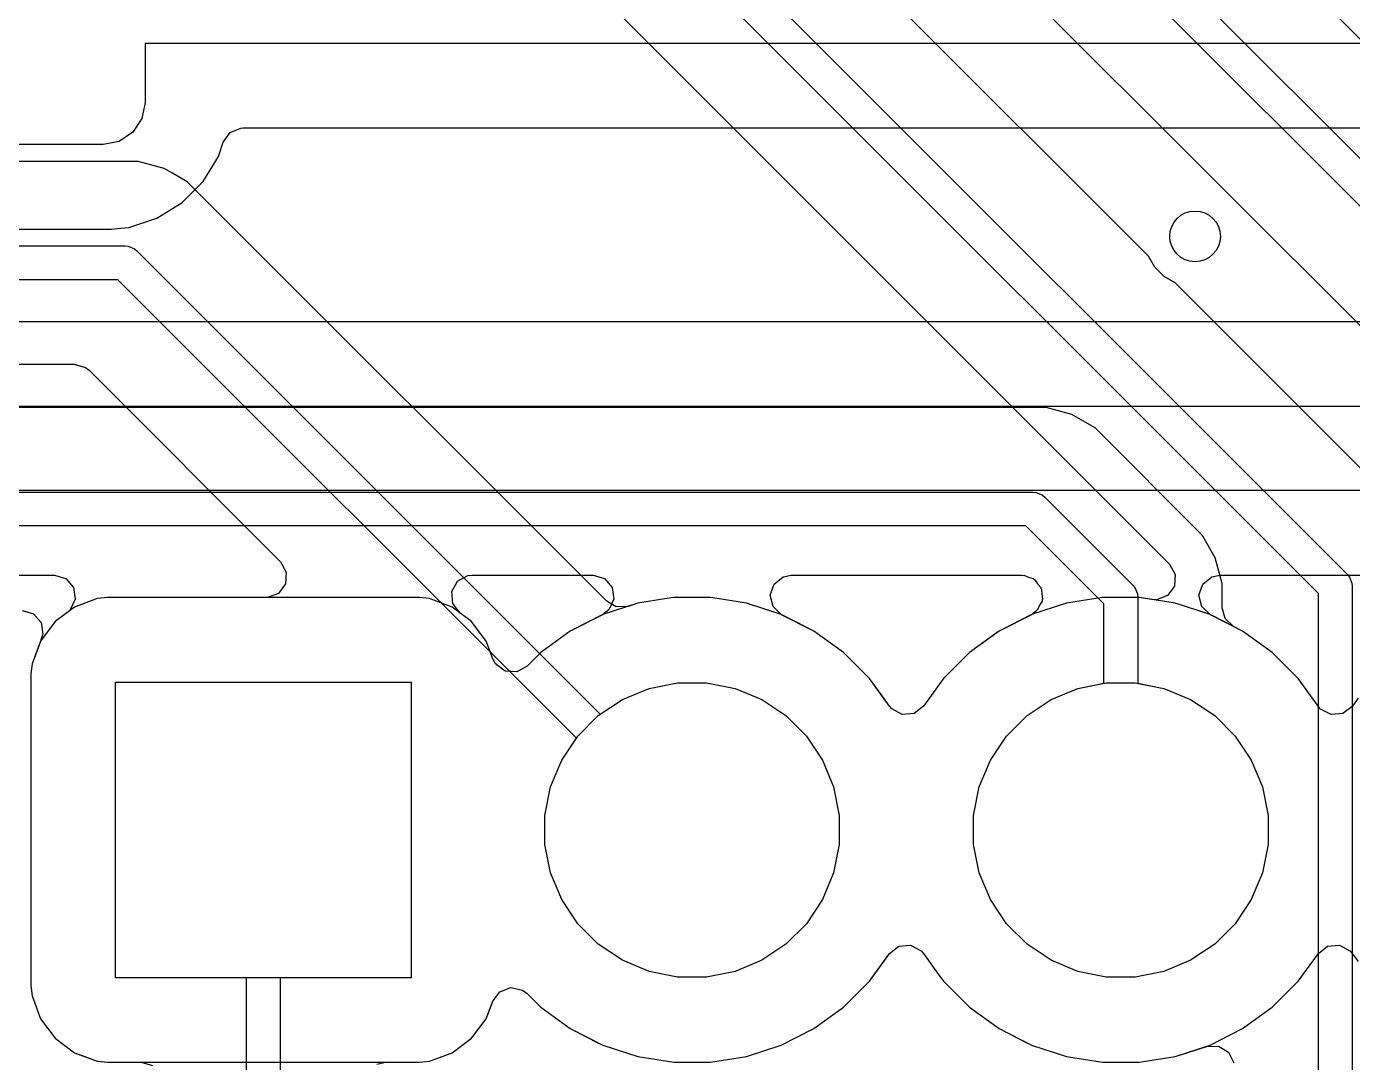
# Model space of a CAD drawing. Header units: inches. Extents: x 6.55 to 9.8, y -8.74 to -3.15.
# Drawn here: x 8.2833 to 8.5926, y -7.9582 to -7.7165 of the extents above; entities that cross this region are included whole.
import ezdxf

# ---------------------------------------------------------------- set-up
doc = ezdxf.new("R2010")
doc.units = ezdxf.units.IN
doc.header["$MEASUREMENT"] = 0
doc.layers.add('Edge.Cuts', color=254, linetype='CONTINUOUS', true_color=0xd0d2cd)

msp = doc.modelspace()

# ---------------------------------------------------------------- linework, layer by layer
at = {"layer": 'Edge.Cuts', "linetype": 'CONTINUOUS'}
for p, q in [((8.36761, -7.52056), (8.69166, -7.8446)), ((8.70779, -7.83287), (8.39388, -7.51896)), ((8.68494, -7.84902), (8.36204, -7.52612)), ((8.40287, -7.59482), (8.65, -7.84194)), ((8.36761, -7.62056), (8.59142, -7.84437)), ((8.54505, -7.77012), (8.39388, -7.61896)), ((8.5847, -7.84878), (8.36204, -7.62612)), ((8.36045, -7.65239), (8.54997, -7.84192)), ((8.69916, -7.72047), (8.31102, -7.72047)), ((8.31102, -7.72047), (8.31102, -7.73425)), ((8.31102, -7.73425), (8.31027, -7.73802)), ((8.31027, -7.73802), (8.30814, -7.74121)), ((8.3308, -7.74126), (8.33334, -7.74021)), ((8.33334, -7.74021), (8.33387, -7.74018)), ((8.33387, -7.74018), (8.68897, -7.74018)), ((8.30118, -7.74409), (8.27362, -7.74409)), ((8.30495, -7.74335), (8.30118, -7.74409)), ((8.30814, -7.74121), (8.30495, -7.74335)), ((8.32814, -7.74682), (8.32924, -7.74352)), ((8.32924, -7.74352), (8.3308, -7.74126)), ((8.32452, -7.7527), (8.32814, -7.74682)), ((8.30289, -7.74801), (8.18371, -7.74801)), ((8.30319, -7.74801), (8.30289, -7.74801)), ((8.30289, -7.74801), (8.30289, -7.74801)), ((8.30941, -7.74801), (8.30319, -7.74801)), ((8.31542, -7.74962), (8.30941, -7.74801)), ((8.3174, -7.75076), (8.31542, -7.74962)), ((8.32082, -7.75274), (8.3174, -7.75076)), ((8.3174, -7.75076), (8.3174, -7.75076)), ((8.3174, -7.75076), (8.3174, -7.75076)), ((8.31963, -7.75759), (8.32452, -7.7527)), ((8.3255, -7.75742), (8.32082, -7.75274)), ((8.32082, -7.75274), (8.32082, -7.75274)), ((8.31375, -7.76121), (8.31963, -7.75759)), ((8.41869, -7.85061), (8.3255, -7.75742)), ((8.3255, -7.75742), (8.3255, -7.75742)), ((8.3072, -7.76339), (8.31375, -7.76121)), ((8.27165, -7.7638), (8.30315, -7.7638)), ((8.30315, -7.7638), (8.30537, -7.76357)), ((8.30315, -7.7638), (8.30315, -7.7638)), ((8.30315, -7.7638), (8.30315, -7.7638)), ((8.30537, -7.76357), (8.3072, -7.76339)), ((8.16699, -7.76772), (8.3063, -7.76772)), ((8.3063, -7.76772), (8.30707, -7.76779)), ((8.30707, -7.76779), (8.30849, -7.76838)), ((8.30849, -7.76838), (8.30908, -7.76887)), ((8.30908, -7.76887), (8.41717, -7.87695)), ((8.54652, -7.77267), (8.54505, -7.77012)), ((8.5487, -7.77485), (8.54652, -7.77267)), ((8.55124, -7.77632), (8.5487, -7.77485)), ((8.30467, -7.77559), (8.16535, -7.77559)), ((8.4116, -7.88252), (8.30467, -7.77559)), ((8.60298, -7.82806), (8.55124, -7.77632)), ((9.1101, -7.78541), (8.17645, -7.78541)), ((8.16224, -7.7953), (8.29448, -7.7953)), ((8.29448, -7.7953), (8.29712, -7.79607)), ((8.29712, -7.79607), (8.29794, -7.79673)), ((8.29794, -7.79673), (8.34261, -7.8414)), ((8.15945, -7.80512), (9.12028, -7.80512)), ((8.51465, -7.80544), (8.16104, -7.80544)), ((8.51495, -7.80544), (8.51465, -7.80544)), ((8.51465, -7.80544), (8.51465, -7.80544)), ((8.52117, -7.80544), (8.51495, -7.80544)), ((8.52719, -7.80705), (8.52117, -7.80544)), ((8.52916, -7.80819), (8.52719, -7.80705)), ((8.53258, -7.81017), (8.52916, -7.80819)), ((8.52916, -7.80819), (8.52916, -7.80819)), ((8.52916, -7.80819), (8.52916, -7.80819)), ((8.5575, -7.83509), (8.53258, -7.81017)), ((8.53258, -7.81017), (8.53258, -7.81017)), ((8.15085, -7.82515), (8.51806, -7.82515)), ((9.12436, -7.8248), (8.16353, -7.8248)), ((8.51806, -7.82515), (8.51883, -7.82522)), ((8.51883, -7.82522), (8.52025, -7.82581)), ((8.52025, -7.82581), (8.52085, -7.8263)), ((8.52085, -7.8263), (8.54137, -7.84682)), ((8.51643, -7.83302), (8.14922, -7.83302)), ((8.53465, -7.85124), (8.51643, -7.83302)), ((8.55769, -7.83541), (8.5575, -7.83509)), ((8.5575, -7.83509), (8.5575, -7.83509)), ((8.56061, -7.84048), (8.55769, -7.83541)), ((8.34261, -7.8414), (8.34393, -7.84381)), ((8.54997, -7.84192), (8.55129, -7.84433)), ((8.56222, -7.84649), (8.56061, -7.84048)), ((8.17371, -7.84451), (8.28984, -7.84451)), ((8.28984, -7.84451), (8.29247, -7.84528)), ((8.29247, -7.84528), (8.29428, -7.84736)), ((8.34393, -7.84381), (8.34373, -7.84656)), ((8.38256, -7.84835), (8.38388, -7.84594)), ((8.38388, -7.84594), (8.38629, -7.84462)), ((8.38629, -7.84462), (8.38733, -7.84451)), ((8.38733, -7.84451), (8.41549, -7.84451)), ((8.41549, -7.84451), (8.41813, -7.84528)), ((8.41813, -7.84528), (8.41993, -7.84736)), ((8.45769, -7.84658), (8.45984, -7.84487)), ((8.45984, -7.84487), (8.46168, -7.84451)), ((8.46168, -7.84451), (8.51549, -7.84451)), ((8.51549, -7.84451), (8.51573, -7.84458)), ((8.51573, -7.84458), (8.51598, -7.84453)), ((8.51598, -7.84453), (8.51703, -7.84496)), ((8.51703, -7.84496), (8.51813, -7.84528)), ((8.51813, -7.84528), (8.51829, -7.84547)), ((8.51829, -7.84547), (8.51852, -7.84557)), ((8.51852, -7.84557), (8.51918, -7.8465)), ((8.55129, -7.84433), (8.55109, -7.84708)), ((8.55769, -7.84658), (8.55984, -7.84487)), ((8.55984, -7.84487), (8.56168, -7.84451)), ((8.56168, -7.84451), (8.61553, -7.84451)), ((8.59142, -7.84437), (8.59191, -7.84496)), ((8.59191, -7.84496), (8.59191, -7.84496)), ((8.59191, -7.84496), (8.5925, -7.84638)), ((8.29428, -7.84736), (8.29467, -7.85008)), ((8.34208, -7.84876), (8.33951, -7.84972)), ((8.34373, -7.84656), (8.34208, -7.84876)), ((8.38276, -7.8511), (8.38256, -7.84835)), ((8.41993, -7.84736), (8.42032, -7.85008)), ((8.4568, -7.84918), (8.45769, -7.84658)), ((8.45746, -7.85185), (8.4568, -7.84918)), ((8.51918, -7.8465), (8.51993, -7.84736)), ((8.51993, -7.84736), (8.51996, -7.84761)), ((8.51996, -7.84761), (8.52011, -7.84782)), ((8.52011, -7.84782), (8.52016, -7.84896)), ((8.52016, -7.84896), (8.52032, -7.85008)), ((8.54137, -7.84682), (8.54186, -7.84742)), ((8.54186, -7.84742), (8.54244, -7.84884)), ((8.54244, -7.84884), (8.54252, -7.84961)), ((8.54945, -7.84928), (8.54687, -7.85024)), ((8.55109, -7.84708), (8.54945, -7.84928)), ((8.5568, -7.84918), (8.55769, -7.84658)), ((8.55746, -7.85185), (8.5568, -7.84918)), ((8.56222, -7.85216), (8.56222, -7.84649)), ((8.56222, -7.84649), (8.56222, -7.84649)), ((8.5847, -8.05399), (8.5847, -7.84878)), ((8.5925, -7.84638), (8.59257, -7.84715)), ((8.59257, -7.84715), (8.59257, -8.05236)), ((8.29454, -7.85196), (8.29001, -7.85536)), ((8.29454, -7.85196), (8.29001, -7.85536)), ((8.29467, -7.85008), (8.29353, -7.85259)), ((8.29985, -7.84998), (8.29454, -7.85196)), ((8.29985, -7.84998), (8.29454, -7.85196)), ((8.29454, -7.85196), (8.29454, -7.85196)), ((8.29454, -7.85196), (8.29454, -7.85196)), ((8.3022, -7.84973), (8.29985, -7.84998)), ((8.3022, -7.84973), (8.29985, -7.84998)), ((8.37497, -7.84973), (8.3022, -7.84973)), ((8.3022, -7.84973), (8.3022, -7.84973)), ((8.33916, -7.84973), (8.3022, -7.84973)), ((8.3022, -7.84973), (8.3022, -7.84973)), ((8.33951, -7.84972), (8.33916, -7.84973)), ((8.37731, -7.84998), (8.37497, -7.84973)), ((8.37497, -7.84973), (8.37497, -7.84973)), ((8.37497, -7.84973), (8.37497, -7.84973)), ((8.37497, -7.84973), (8.37497, -7.84973)), ((8.38262, -7.85196), (8.37731, -7.84998)), ((8.37731, -7.84998), (8.37731, -7.84998)), ((8.38716, -7.85536), (8.38262, -7.85196)), ((8.38262, -7.85196), (8.38262, -7.85196)), ((8.3844, -7.8533), (8.38276, -7.8511)), ((8.42589, -7.85107), (8.41778, -7.8537)), ((8.4209, -7.85187), (8.41869, -7.85061)), ((8.42032, -7.85008), (8.41918, -7.85259)), ((8.42365, -7.8518), (8.4209, -7.85187)), ((8.42589, -7.85107), (8.42365, -7.8518)), ((8.43272, -7.84998), (8.42589, -7.85107)), ((8.43272, -7.84998), (8.42589, -7.85107)), ((8.42589, -7.85107), (8.42589, -7.85107)), ((8.43432, -7.84973), (8.43272, -7.84998)), ((8.43432, -7.84973), (8.43272, -7.84998)), ((8.44285, -7.84973), (8.43432, -7.84973)), ((8.44285, -7.84973), (8.43432, -7.84973)), ((8.44444, -7.84998), (8.44285, -7.84973)), ((8.44444, -7.84998), (8.44285, -7.84973)), ((8.45128, -7.85107), (8.44444, -7.84998)), ((8.45128, -7.85107), (8.44444, -7.84998)), ((8.45939, -7.8537), (8.45128, -7.85107)), ((8.45939, -7.8537), (8.45128, -7.85107)), ((8.45946, -7.85374), (8.45746, -7.85185)), ((8.52589, -7.85107), (8.51778, -7.8537)), ((8.52589, -7.85107), (8.51778, -7.8537)), ((8.51965, -7.85155), (8.51918, -7.85259)), ((8.52023, -7.85056), (8.51965, -7.85155)), ((8.52032, -7.85008), (8.52022, -7.85031)), ((8.52022, -7.85031), (8.52023, -7.85056)), ((8.53272, -7.84998), (8.52589, -7.85107)), ((8.53272, -7.84998), (8.52589, -7.85107)), ((8.52589, -7.85107), (8.52589, -7.85107)), ((8.52589, -7.85107), (8.52589, -7.85107)), ((8.53432, -7.84973), (8.53272, -7.84998)), ((8.53432, -7.84973), (8.53272, -7.84998)), ((8.54285, -7.84973), (8.53432, -7.84973)), ((8.54285, -7.84973), (8.53432, -7.84973)), ((8.53465, -7.86971), (8.53465, -7.85124)), ((8.54252, -7.84961), (8.54252, -7.86971)), ((8.54444, -7.84998), (8.54285, -7.84973)), ((8.54576, -7.85019), (8.54285, -7.84973)), ((8.55128, -7.85107), (8.54444, -7.84998)), ((8.54687, -7.85024), (8.54576, -7.85019)), ((8.55939, -7.8537), (8.55128, -7.85107)), ((8.55946, -7.85374), (8.55746, -7.85185)), ((8.56289, -7.85462), (8.56222, -7.85216)), ((8.2823, -7.85273), (8.28494, -7.8535)), ((8.28494, -7.8535), (8.28674, -7.85558)), ((8.29001, -7.85536), (8.28661, -7.8599)), ((8.29001, -7.85536), (8.28661, -7.8599)), ((8.29001, -7.85536), (8.28661, -7.8599)), ((8.28674, -7.85558), (8.28713, -7.8583)), ((8.29276, -7.8533), (8.29001, -7.85536)), ((8.29001, -7.85536), (8.29001, -7.85536)), ((8.29001, -7.85536), (8.29001, -7.85536)), ((8.29353, -7.85259), (8.29276, -7.8533)), ((8.38716, -7.85536), (8.3844, -7.8533)), ((8.39055, -7.8599), (8.38716, -7.85536)), ((8.38716, -7.85536), (8.38716, -7.85536)), ((8.39055, -7.8599), (8.38716, -7.85536)), ((8.41778, -7.8537), (8.41017, -7.85758)), ((8.4177, -7.85374), (8.41017, -7.85758)), ((8.41918, -7.85259), (8.4177, -7.85374)), ((8.46264, -7.85536), (8.45939, -7.8537)), ((8.46489, -7.85651), (8.45939, -7.8537)), ((8.46699, -7.85758), (8.45946, -7.85374)), ((8.46699, -7.85758), (8.46264, -7.85536)), ((8.51778, -7.8537), (8.51017, -7.85758)), ((8.51778, -7.8537), (8.51017, -7.85758)), ((8.51771, -7.85374), (8.51017, -7.85758)), ((8.51772, -7.85373), (8.51771, -7.85374)), ((8.51884, -7.85294), (8.51772, -7.85373)), ((8.51893, -7.85278), (8.51884, -7.85294)), ((8.51918, -7.85259), (8.51893, -7.85278)), ((8.56264, -7.85536), (8.55939, -7.8537)), ((8.56699, -7.85758), (8.55946, -7.85374)), ((8.56699, -7.85758), (8.56264, -7.85536)), ((8.56489, -7.85651), (8.56289, -7.85462)), ((8.28713, -7.8583), (8.28671, -7.85956)), ((8.41017, -7.85758), (8.40327, -7.86259)), ((8.41017, -7.85758), (8.40327, -7.86259)), ((8.46699, -7.85758), (8.46489, -7.85651)), ((8.47389, -7.86259), (8.46699, -7.85758)), ((8.47389, -7.86259), (8.46699, -7.85758)), ((8.47389, -7.86259), (8.46699, -7.85758)), ((8.51017, -7.85758), (8.50327, -7.86259)), ((8.51017, -7.85758), (8.50327, -7.86259)), ((8.51002, -7.85769), (8.50327, -7.86259)), ((8.51017, -7.85758), (8.51002, -7.85769)), ((8.51002, -7.85769), (8.51002, -7.85769)), ((8.56699, -7.85758), (8.56489, -7.85651)), ((8.57002, -7.85978), (8.56699, -7.85758)), ((8.57389, -7.86259), (8.56699, -7.85758)), ((8.57389, -7.86259), (8.56699, -7.85758)), ((8.28673, -7.85957), (8.28463, -7.86521)), ((8.28661, -7.8599), (8.28463, -7.86521)), ((8.28661, -7.8599), (8.28463, -7.86521)), ((8.28661, -7.8599), (8.28463, -7.86521)), ((8.28661, -7.8599), (8.28661, -7.8599)), ((8.28661, -7.8599), (8.28661, -7.8599)), ((8.28661, -7.8599), (8.28661, -7.8599)), ((8.28671, -7.85956), (8.28673, -7.85957)), ((8.39055, -7.8599), (8.39055, -7.8599)), ((8.39055, -7.8599), (8.39055, -7.8599)), ((8.39209, -7.864), (8.39055, -7.8599)), ((8.39209, -7.864), (8.39055, -7.8599)), ((8.57389, -7.86259), (8.57002, -7.85978)), ((8.39275, -7.86522), (8.39209, -7.864)), ((8.39275, -7.86522), (8.39209, -7.864)), ((8.40327, -7.86259), (8.40011, -7.86575)), ((8.40327, -7.86259), (8.40011, -7.86575)), ((8.47993, -7.86862), (8.47389, -7.86259)), ((8.47993, -7.86862), (8.47389, -7.86259)), ((8.47993, -7.86862), (8.47389, -7.86259)), ((8.50327, -7.86259), (8.49724, -7.86862)), ((8.50327, -7.86259), (8.49724, -7.86862)), ((8.50327, -7.86259), (8.49724, -7.86862)), ((8.57993, -7.86862), (8.57389, -7.86259)), ((8.57389, -7.86259), (8.57389, -7.86259)), ((8.57389, -7.86259), (8.57389, -7.86259)), ((8.57993, -7.86862), (8.57389, -7.86259)), ((8.57389, -7.86259), (8.57389, -7.86259)), ((8.57993, -7.86862), (8.57389, -7.86259)), ((8.57389, -7.86259), (8.57389, -7.86259)), ((8.28463, -7.86521), (8.28438, -7.86755)), ((8.28463, -7.86521), (8.28438, -7.86755)), ((8.28463, -7.86521), (8.28438, -7.86755)), ((8.28463, -7.86521), (8.28438, -7.86755)), ((8.28438, -7.86755), (8.28438, -7.86755)), ((8.28438, -7.86755), (8.28438, -7.94032)), ((8.28438, -7.86755), (8.28438, -7.86755)), ((8.28438, -7.86755), (8.28438, -7.94032)), ((8.28438, -7.86755), (8.28438, -7.86755)), ((8.28438, -7.86755), (8.28438, -7.94032)), ((8.28438, -7.86755), (8.28438, -7.86755)), ((8.28438, -7.86755), (8.28438, -7.94032)), ((8.39495, -7.86687), (8.39275, -7.86522)), ((8.39495, -7.86687), (8.39275, -7.86522)), ((8.3977, -7.86707), (8.39495, -7.86687)), ((8.3977, -7.86707), (8.39495, -7.86687)), ((8.40011, -7.86575), (8.3977, -7.86707)), ((8.40011, -7.86575), (8.3977, -7.86707)), ((8.30408, -7.93844), (8.30408, -7.86944)), ((8.30408, -7.86944), (8.37308, -7.86944)), ((8.30408, -7.93844), (8.30408, -7.86944)), ((8.30408, -7.86944), (8.37308, -7.86944)), ((8.30408, -7.93844), (8.30408, -7.86944)), ((8.30408, -7.86944), (8.37308, -7.86944)), ((8.30408, -7.93844), (8.30408, -7.86944)), ((8.30408, -7.86944), (8.37308, -7.86944)), ((8.37308, -7.86944), (8.37308, -7.93844)), ((8.37308, -7.86944), (8.37308, -7.93844)), ((8.37308, -7.86944), (8.37308, -7.93844)), ((8.37308, -7.86944), (8.37308, -7.93844)), ((8.42232, -7.87351), (8.42857, -7.87092)), ((8.42232, -7.87351), (8.42857, -7.87092)), ((8.42232, -7.87351), (8.42857, -7.87092)), ((8.42232, -7.87351), (8.42857, -7.87092)), ((8.42857, -7.87092), (8.4352, -7.8696)), ((8.42857, -7.87092), (8.4352, -7.8696)), ((8.42857, -7.87092), (8.4352, -7.8696)), ((8.42857, -7.87092), (8.4352, -7.8696)), ((8.4352, -7.8696), (8.44196, -7.8696)), ((8.4352, -7.8696), (8.44196, -7.8696)), ((8.4352, -7.8696), (8.44196, -7.8696)), ((8.4352, -7.8696), (8.44196, -7.8696)), ((8.44196, -7.8696), (8.4486, -7.87092)), ((8.44196, -7.8696), (8.4486, -7.87092)), ((8.44196, -7.8696), (8.4486, -7.87092)), ((8.44196, -7.8696), (8.4486, -7.87092)), ((8.4486, -7.87092), (8.45485, -7.87351)), ((8.4486, -7.87092), (8.45485, -7.87351)), ((8.4486, -7.87092), (8.45485, -7.87351)), ((8.4486, -7.87092), (8.45485, -7.87351)), ((8.48373, -7.87386), (8.47993, -7.86862)), ((8.48351, -7.87355), (8.47993, -7.86862)), ((8.48373, -7.87386), (8.47993, -7.86862)), ((8.49724, -7.86862), (8.49442, -7.87251)), ((8.49724, -7.86862), (8.49442, -7.87251)), ((8.49724, -7.86862), (8.49442, -7.87251)), ((8.49724, -7.86862), (8.49724, -7.86862)), ((8.49724, -7.86862), (8.49724, -7.86862)), ((8.49724, -7.86862), (8.49724, -7.86862)), ((8.49724, -7.86862), (8.49724, -7.86862)), ((8.49724, -7.86862), (8.49724, -7.86862)), ((8.49724, -7.86862), (8.49724, -7.86862)), ((8.52232, -7.87351), (8.52857, -7.87092)), ((8.52232, -7.87351), (8.52857, -7.87092)), ((8.52232, -7.87351), (8.52857, -7.87092)), ((8.52232, -7.87351), (8.52857, -7.87092)), ((8.52857, -7.87092), (8.5352, -7.8696)), ((8.52857, -7.87092), (8.5352, -7.8696)), ((8.52857, -7.87092), (8.5352, -7.8696)), ((8.52857, -7.87092), (8.53465, -7.86971)), ((8.5352, -7.8696), (8.54196, -7.8696)), ((8.5352, -7.8696), (8.54196, -7.8696)), ((8.5352, -7.8696), (8.54196, -7.8696)), ((8.54196, -7.8696), (8.5486, -7.87092)), ((8.54196, -7.8696), (8.5486, -7.87092)), ((8.54196, -7.8696), (8.5486, -7.87092)), ((8.54252, -7.86971), (8.5486, -7.87092)), ((8.5486, -7.87092), (8.55485, -7.87351)), ((8.5486, -7.87092), (8.55485, -7.87351)), ((8.5486, -7.87092), (8.55485, -7.87351)), ((8.5486, -7.87092), (8.55485, -7.87351)), ((8.57993, -7.86863), (8.57993, -7.86862)), ((8.57993, -7.86863), (8.57993, -7.86862)), ((8.57993, -7.86863), (8.57993, -7.86862)), ((8.58465, -7.87512), (8.57993, -7.86863)), ((8.58465, -7.87512), (8.57993, -7.86863)), ((8.58465, -7.87512), (8.57993, -7.86863)), ((8.4167, -7.87727), (8.42232, -7.87351)), ((8.4167, -7.87727), (8.42232, -7.87351)), ((8.4167, -7.87727), (8.42232, -7.87351)), ((8.41717, -7.87695), (8.42232, -7.87351)), ((8.45485, -7.87351), (8.46047, -7.87727)), ((8.45485, -7.87351), (8.46047, -7.87727)), ((8.45485, -7.87351), (8.46047, -7.87727)), ((8.45485, -7.87351), (8.46047, -7.87727)), ((8.48463, -7.8751), (8.48351, -7.87355)), ((8.48463, -7.8751), (8.48373, -7.87386)), ((8.48463, -7.8751), (8.48373, -7.87386)), ((8.49442, -7.87251), (8.49253, -7.8751)), ((8.49442, -7.87251), (8.49253, -7.8751)), ((8.49442, -7.87251), (8.49253, -7.8751)), ((8.5167, -7.87727), (8.52232, -7.87351)), ((8.5167, -7.87727), (8.52232, -7.87351)), ((8.5167, -7.87727), (8.52232, -7.87351)), ((8.5167, -7.87727), (8.52232, -7.87351)), ((8.55485, -7.87351), (8.56047, -7.87727)), ((8.55485, -7.87351), (8.56047, -7.87727)), ((8.55485, -7.87351), (8.56047, -7.87727)), ((8.55485, -7.87351), (8.56047, -7.87727)), ((8.59393, -7.87321), (8.59254, -7.87512)), ((8.59393, -7.87321), (8.59254, -7.87512)), ((8.59393, -7.87321), (8.59254, -7.87512)), ((8.48518, -7.87573), (8.48463, -7.8751)), ((8.48518, -7.87573), (8.48463, -7.8751)), ((8.48518, -7.87573), (8.48463, -7.8751)), ((8.48761, -7.87702), (8.48518, -7.87573)), ((8.48761, -7.87702), (8.48518, -7.87573)), ((8.48761, -7.87702), (8.48518, -7.87573)), ((8.49035, -7.87678), (8.48761, -7.87702)), ((8.49035, -7.87678), (8.48761, -7.87702)), ((8.49035, -7.87678), (8.48761, -7.87702)), ((8.49253, -7.8751), (8.49035, -7.87678)), ((8.49253, -7.8751), (8.49035, -7.87678)), ((8.49253, -7.8751), (8.49035, -7.87678)), ((8.58519, -7.87575), (8.58465, -7.87512)), ((8.58519, -7.87575), (8.58465, -7.87512)), ((8.58519, -7.87575), (8.58465, -7.87512)), ((8.58763, -7.87703), (8.58519, -7.87575)), ((8.58763, -7.87703), (8.58519, -7.87575)), ((8.58763, -7.87703), (8.58519, -7.87575)), ((8.59037, -7.8768), (8.58763, -7.87703)), ((8.59037, -7.8768), (8.58763, -7.87703)), ((8.59037, -7.8768), (8.58763, -7.87703)), ((8.59254, -7.87512), (8.59037, -7.8768)), ((8.59254, -7.87512), (8.59037, -7.8768)), ((8.59254, -7.87512), (8.59037, -7.8768)), ((8.41191, -7.88205), (8.4167, -7.87727)), ((8.41191, -7.88205), (8.4167, -7.87727)), ((8.41191, -7.88205), (8.4167, -7.87727)), ((8.46047, -7.87727), (8.46525, -7.88205)), ((8.46047, -7.87727), (8.46525, -7.88205)), ((8.46047, -7.87727), (8.46525, -7.88205)), ((8.46047, -7.87727), (8.46525, -7.88205)), ((8.51191, -7.88205), (8.5167, -7.87727)), ((8.51191, -7.88205), (8.5167, -7.87727)), ((8.51191, -7.88205), (8.5167, -7.87727)), ((8.51191, -7.88205), (8.5167, -7.87727)), ((8.56047, -7.87727), (8.56525, -7.88205)), ((8.56047, -7.87727), (8.56525, -7.88205)), ((8.56047, -7.87727), (8.56525, -7.88205)), ((8.56047, -7.87727), (8.56525, -7.88205)), ((8.40816, -7.88767), (8.41191, -7.88205)), ((8.40816, -7.88767), (8.41191, -7.88205)), ((8.40816, -7.88767), (8.41191, -7.88205)), ((8.40816, -7.88767), (8.4116, -7.88252)), ((8.46525, -7.88205), (8.46901, -7.88767)), ((8.46525, -7.88205), (8.46901, -7.88767)), ((8.46525, -7.88205), (8.46901, -7.88767)), ((8.46525, -7.88205), (8.46901, -7.88767)), ((8.50816, -7.88767), (8.51191, -7.88205)), ((8.50816, -7.88767), (8.51191, -7.88205)), ((8.50816, -7.88767), (8.51191, -7.88205)), ((8.50816, -7.88767), (8.51191, -7.88205)), ((8.56525, -7.88205), (8.56901, -7.88767)), ((8.56525, -7.88205), (8.56901, -7.88767)), ((8.56525, -7.88205), (8.56901, -7.88767)), ((8.56525, -7.88205), (8.56901, -7.88767)), ((8.40557, -7.89392), (8.40816, -7.88767)), ((8.40557, -7.89392), (8.40816, -7.88767)), ((8.40557, -7.89392), (8.40816, -7.88767)), ((8.40557, -7.89392), (8.40816, -7.88767)), ((8.46901, -7.88767), (8.4716, -7.89392)), ((8.46901, -7.88767), (8.4716, -7.89392)), ((8.46901, -7.88767), (8.4716, -7.89392)), ((8.46901, -7.88767), (8.4716, -7.89392)), ((8.50557, -7.89392), (8.50816, -7.88767)), ((8.50557, -7.89392), (8.50816, -7.88767)), ((8.50557, -7.89392), (8.50816, -7.88767)), ((8.50557, -7.89392), (8.50816, -7.88767)), ((8.56901, -7.88767), (8.5716, -7.89392)), ((8.56901, -7.88767), (8.5716, -7.89392)), ((8.56901, -7.88767), (8.5716, -7.89392)), ((8.56901, -7.88767), (8.5716, -7.89392)), ((8.40425, -7.90056), (8.40557, -7.89392)), ((8.40425, -7.90056), (8.40557, -7.89392)), ((8.40425, -7.90056), (8.40557, -7.89392)), ((8.40425, -7.90056), (8.40557, -7.89392)), ((8.4716, -7.89392), (8.47292, -7.90056)), ((8.4716, -7.89392), (8.47292, -7.90056)), ((8.4716, -7.89392), (8.47292, -7.90056)), ((8.4716, -7.89392), (8.47292, -7.90056)), ((8.50425, -7.90056), (8.50557, -7.89392)), ((8.50425, -7.90056), (8.50557, -7.89392)), ((8.50425, -7.90056), (8.50557, -7.89392)), ((8.50425, -7.90056), (8.50557, -7.89392)), ((8.5716, -7.89392), (8.57292, -7.90056)), ((8.5716, -7.89392), (8.57292, -7.90056)), ((8.5716, -7.89392), (8.57292, -7.90056)), ((8.5716, -7.89392), (8.57292, -7.90056)), ((8.40425, -7.90732), (8.40425, -7.90056)), ((8.40425, -7.90732), (8.40425, -7.90056)), ((8.40425, -7.90732), (8.40425, -7.90056)), ((8.40425, -7.90732), (8.40425, -7.90056)), ((8.47292, -7.90056), (8.47292, -7.90732)), ((8.47292, -7.90056), (8.47292, -7.90732)), ((8.47292, -7.90056), (8.47292, -7.90732)), ((8.47292, -7.90056), (8.47292, -7.90732)), ((8.50425, -7.90732), (8.50425, -7.90056)), ((8.50425, -7.90732), (8.50425, -7.90056)), ((8.50425, -7.90732), (8.50425, -7.90056)), ((8.50425, -7.90732), (8.50425, -7.90056)), ((8.57292, -7.90056), (8.57292, -7.90732)), ((8.57292, -7.90056), (8.57292, -7.90732)), ((8.57292, -7.90056), (8.57292, -7.90732)), ((8.57292, -7.90056), (8.57292, -7.90732)), ((8.40557, -7.91395), (8.40425, -7.90732)), ((8.40557, -7.91395), (8.40425, -7.90732)), ((8.40557, -7.91395), (8.40425, -7.90732)), ((8.40557, -7.91395), (8.40425, -7.90732)), ((8.47292, -7.90732), (8.4716, -7.91395)), ((8.47292, -7.90732), (8.4716, -7.91395)), ((8.47292, -7.90732), (8.4716, -7.91395)), ((8.47292, -7.90732), (8.4716, -7.91395)), ((8.50557, -7.91395), (8.50425, -7.90732)), ((8.50557, -7.91395), (8.50425, -7.90732)), ((8.50557, -7.91395), (8.50425, -7.90732)), ((8.50557, -7.91395), (8.50425, -7.90732)), ((8.57292, -7.90732), (8.5716, -7.91395)), ((8.57292, -7.90732), (8.5716, -7.91395)), ((8.57292, -7.90732), (8.5716, -7.91395)), ((8.57292, -7.90732), (8.5716, -7.91395)), ((8.40816, -7.9202), (8.40557, -7.91395)), ((8.40816, -7.9202), (8.40557, -7.91395)), ((8.40816, -7.9202), (8.40557, -7.91395)), ((8.40816, -7.9202), (8.40557, -7.91395)), ((8.4716, -7.91395), (8.46901, -7.9202)), ((8.4716, -7.91395), (8.46901, -7.9202)), ((8.4716, -7.91395), (8.46901, -7.9202)), ((8.4716, -7.91395), (8.46901, -7.9202)), ((8.50816, -7.9202), (8.50557, -7.91395)), ((8.50816, -7.9202), (8.50557, -7.91395)), ((8.50816, -7.9202), (8.50557, -7.91395)), ((8.50816, -7.9202), (8.50557, -7.91395)), ((8.5716, -7.91395), (8.56901, -7.9202)), ((8.5716, -7.91395), (8.56901, -7.9202)), ((8.5716, -7.91395), (8.56901, -7.9202)), ((8.5716, -7.91395), (8.56901, -7.9202)), ((8.41191, -7.92582), (8.40816, -7.9202)), ((8.41191, -7.92582), (8.40816, -7.9202)), ((8.41191, -7.92582), (8.40816, -7.9202)), ((8.41191, -7.92582), (8.40816, -7.9202)), ((8.46901, -7.9202), (8.46525, -7.92582)), ((8.46901, -7.9202), (8.46525, -7.92582)), ((8.46901, -7.9202), (8.46525, -7.92582)), ((8.46901, -7.9202), (8.46525, -7.92582)), ((8.51191, -7.92582), (8.50816, -7.9202)), ((8.51191, -7.92582), (8.50816, -7.9202)), ((8.51191, -7.92582), (8.50816, -7.9202)), ((8.51191, -7.92582), (8.50816, -7.9202)), ((8.56901, -7.9202), (8.56525, -7.92582)), ((8.56901, -7.9202), (8.56525, -7.92582)), ((8.56901, -7.9202), (8.56525, -7.92582)), ((8.56901, -7.9202), (8.56525, -7.92582)), ((8.4167, -7.93061), (8.41191, -7.92582)), ((8.4167, -7.93061), (8.41191, -7.92582)), ((8.4167, -7.93061), (8.41191, -7.92582)), ((8.4167, -7.93061), (8.41191, -7.92582)), ((8.46525, -7.92582), (8.46047, -7.93061)), ((8.46525, -7.92582), (8.46047, -7.93061)), ((8.46525, -7.92582), (8.46047, -7.93061)), ((8.46525, -7.92582), (8.46047, -7.93061)), ((8.5167, -7.93061), (8.51191, -7.92582)), ((8.5167, -7.93061), (8.51191, -7.92582)), ((8.5167, -7.93061), (8.51191, -7.92582)), ((8.5167, -7.93061), (8.51191, -7.92582)), ((8.56525, -7.92582), (8.56047, -7.93061)), ((8.56525, -7.92582), (8.56047, -7.93061)), ((8.56525, -7.92582), (8.56047, -7.93061)), ((8.56525, -7.92582), (8.56047, -7.93061)), ((8.42232, -7.93436), (8.4167, -7.93061)), ((8.42232, -7.93436), (8.4167, -7.93061)), ((8.42232, -7.93436), (8.4167, -7.93061)), ((8.42232, -7.93436), (8.4167, -7.93061)), ((8.46047, -7.93061), (8.45485, -7.93436)), ((8.46047, -7.93061), (8.45485, -7.93436)), ((8.46047, -7.93061), (8.45485, -7.93436)), ((8.46047, -7.93061), (8.45485, -7.93436)), ((8.47993, -7.93925), (8.48463, -7.93277)), ((8.47993, -7.93925), (8.48463, -7.93277)), ((8.47993, -7.93925), (8.48463, -7.93277)), ((8.48412, -7.93348), (8.48463, -7.93277)), ((8.48463, -7.93277), (8.48681, -7.93109)), ((8.48463, -7.93277), (8.48681, -7.93109)), ((8.48463, -7.93277), (8.48681, -7.93109)), ((8.48463, -7.93277), (8.48681, -7.93109)), ((8.48681, -7.93109), (8.48955, -7.93086)), ((8.48681, -7.93109), (8.48955, -7.93086)), ((8.48681, -7.93109), (8.48955, -7.93086)), ((8.48681, -7.93109), (8.48955, -7.93086)), ((8.48955, -7.93086), (8.49199, -7.93214)), ((8.48955, -7.93086), (8.49199, -7.93214)), ((8.48955, -7.93086), (8.49199, -7.93214)), ((8.48955, -7.93086), (8.49199, -7.93214)), ((8.49199, -7.93214), (8.49253, -7.93277)), ((8.49199, -7.93214), (8.49253, -7.93277)), ((8.49199, -7.93214), (8.49253, -7.93277)), ((8.49199, -7.93214), (8.49253, -7.93277)), ((8.49253, -7.93277), (8.49623, -7.93787)), ((8.49253, -7.93277), (8.49623, -7.93787)), ((8.49253, -7.93277), (8.49623, -7.93787)), ((8.49253, -7.93277), (8.49623, -7.93787)), ((8.52232, -7.93436), (8.5167, -7.93061)), ((8.52232, -7.93436), (8.5167, -7.93061)), ((8.52232, -7.93436), (8.5167, -7.93061)), ((8.52232, -7.93436), (8.5167, -7.93061)), ((8.56047, -7.93061), (8.55485, -7.93436)), ((8.56047, -7.93061), (8.55485, -7.93436)), ((8.56047, -7.93061), (8.55485, -7.93436)), ((8.56047, -7.93061), (8.55485, -7.93436)), ((8.57993, -7.93925), (8.58465, -7.93276)), ((8.57993, -7.93925), (8.58465, -7.93276)), ((8.57993, -7.93925), (8.58465, -7.93276)), ((8.58465, -7.93276), (8.58682, -7.93108)), ((8.58465, -7.93276), (8.58682, -7.93108)), ((8.58465, -7.93276), (8.58682, -7.93108)), ((8.58682, -7.93108), (8.58956, -7.93084)), ((8.58682, -7.93108), (8.58956, -7.93084)), ((8.58682, -7.93108), (8.58956, -7.93084)), ((8.58956, -7.93084), (8.592, -7.93212)), ((8.58956, -7.93084), (8.592, -7.93212)), ((8.58956, -7.93084), (8.592, -7.93212)), ((8.592, -7.93212), (8.59254, -7.93276)), ((8.592, -7.93212), (8.59254, -7.93276)), ((8.592, -7.93212), (8.59254, -7.93276)), ((8.59254, -7.93276), (8.59393, -7.93467)), ((8.59254, -7.93276), (8.59393, -7.93467)), ((8.59254, -7.93276), (8.59393, -7.93467)), ((8.42857, -7.93695), (8.42232, -7.93436)), ((8.42857, -7.93695), (8.42232, -7.93436)), ((8.42857, -7.93695), (8.42232, -7.93436)), ((8.42857, -7.93695), (8.42232, -7.93436)), ((8.45485, -7.93436), (8.4486, -7.93695)), ((8.45485, -7.93436), (8.4486, -7.93695)), ((8.45485, -7.93436), (8.4486, -7.93695)), ((8.45485, -7.93436), (8.4486, -7.93695)), ((8.47993, -7.93925), (8.48412, -7.93348)), ((8.52857, -7.93695), (8.52232, -7.93436)), ((8.52857, -7.93695), (8.52232, -7.93436)), ((8.52857, -7.93695), (8.52232, -7.93436)), ((8.52857, -7.93695), (8.52232, -7.93436)), ((8.55485, -7.93436), (8.5486, -7.93695)), ((8.55485, -7.93436), (8.5486, -7.93695)), ((8.55485, -7.93436), (8.5486, -7.93695)), ((8.55485, -7.93436), (8.5486, -7.93695)), ((8.33465, -7.93844), (8.30408, -7.93844)), ((8.37308, -7.93844), (8.30408, -7.93844)), ((8.37308, -7.93844), (8.30408, -7.93844)), ((8.37308, -7.93844), (8.30408, -7.93844)), ((8.33465, -8.15585), (8.33465, -7.93844)), ((8.37308, -7.93844), (8.34252, -7.93844)), ((8.34252, -7.93844), (8.34252, -8.15748)), ((8.4352, -7.93827), (8.42857, -7.93695)), ((8.4352, -7.93827), (8.42857, -7.93695)), ((8.4352, -7.93827), (8.42857, -7.93695)), ((8.4352, -7.93827), (8.42857, -7.93695)), ((8.44196, -7.93827), (8.4352, -7.93827)), ((8.44196, -7.93827), (8.4352, -7.93827)), ((8.44196, -7.93827), (8.4352, -7.93827)), ((8.44196, -7.93827), (8.4352, -7.93827)), ((8.4486, -7.93695), (8.44196, -7.93827)), ((8.4486, -7.93695), (8.44196, -7.93827)), ((8.4486, -7.93695), (8.44196, -7.93827)), ((8.4486, -7.93695), (8.44196, -7.93827)), ((8.49623, -7.93787), (8.49724, -7.93925)), ((8.49623, -7.93787), (8.49724, -7.93925)), ((8.49623, -7.93787), (8.49724, -7.93925)), ((8.49623, -7.93787), (8.49724, -7.93925)), ((8.5352, -7.93827), (8.52857, -7.93695)), ((8.5352, -7.93827), (8.52857, -7.93695)), ((8.5352, -7.93827), (8.52857, -7.93695)), ((8.5352, -7.93827), (8.52857, -7.93695)), ((8.54196, -7.93827), (8.5352, -7.93827)), ((8.54196, -7.93827), (8.5352, -7.93827)), ((8.54196, -7.93827), (8.5352, -7.93827)), ((8.54196, -7.93827), (8.5352, -7.93827)), ((8.5486, -7.93695), (8.54196, -7.93827)), ((8.5486, -7.93695), (8.54196, -7.93827)), ((8.5486, -7.93695), (8.54196, -7.93827)), ((8.5486, -7.93695), (8.54196, -7.93827)), ((8.28438, -7.94032), (8.28438, -7.94032)), ((8.28438, -7.94032), (8.28463, -7.94267)), ((8.28438, -7.94032), (8.28438, -7.94032)), ((8.28438, -7.94032), (8.28463, -7.94267)), ((8.28438, -7.94032), (8.28438, -7.94032)), ((8.28438, -7.94032), (8.28463, -7.94267)), ((8.28438, -7.94032), (8.28438, -7.94032)), ((8.28438, -7.94032), (8.28463, -7.94267)), ((8.39209, -7.94387), (8.39374, -7.94167)), ((8.39209, -7.94387), (8.39374, -7.94167)), ((8.39209, -7.94387), (8.39374, -7.94167)), ((8.39209, -7.94387), (8.39374, -7.94167)), ((8.39374, -7.94167), (8.39631, -7.94071)), ((8.39374, -7.94167), (8.39631, -7.94071)), ((8.39374, -7.94167), (8.39631, -7.94071)), ((8.39374, -7.94167), (8.39631, -7.94071)), ((8.39631, -7.94071), (8.399, -7.94129)), ((8.39631, -7.94071), (8.399, -7.94129)), ((8.39631, -7.94071), (8.399, -7.94129)), ((8.39631, -7.94071), (8.399, -7.94129)), ((8.399, -7.94129), (8.40011, -7.94212)), ((8.399, -7.94129), (8.40011, -7.94212)), ((8.399, -7.94129), (8.40011, -7.94212)), ((8.399, -7.94129), (8.40011, -7.94212)), ((8.40011, -7.94212), (8.40327, -7.94528)), ((8.40011, -7.94212), (8.40327, -7.94528)), ((8.40011, -7.94212), (8.40327, -7.94528)), ((8.40011, -7.94212), (8.40327, -7.94528)), ((8.47389, -7.94528), (8.47993, -7.93925)), ((8.47389, -7.94528), (8.47993, -7.93925)), ((8.47389, -7.94528), (8.47993, -7.93925)), ((8.47389, -7.94528), (8.47993, -7.93925)), ((8.49724, -7.93925), (8.50327, -7.94528)), ((8.49724, -7.93925), (8.50327, -7.94528)), ((8.49724, -7.93925), (8.50327, -7.94528)), ((8.49724, -7.93925), (8.50327, -7.94528)), ((8.57389, -7.94528), (8.57993, -7.93925)), ((8.57389, -7.94528), (8.57993, -7.93925)), ((8.57389, -7.94528), (8.57993, -7.93925)), ((8.28463, -7.94267), (8.28661, -7.94798)), ((8.28463, -7.94267), (8.28661, -7.94798)), ((8.28463, -7.94267), (8.28661, -7.94798)), ((8.28463, -7.94267), (8.28661, -7.94798)), ((8.39055, -7.94798), (8.39209, -7.94387)), ((8.39055, -7.94798), (8.39209, -7.94387)), ((8.39055, -7.94798), (8.39209, -7.94387)), ((8.39106, -7.94664), (8.39209, -7.94387)), ((8.40327, -7.94528), (8.41017, -7.9503)), ((8.40327, -7.94528), (8.41017, -7.9503)), ((8.40327, -7.94528), (8.41017, -7.9503)), ((8.40327, -7.94528), (8.41017, -7.9503)), ((8.46699, -7.9503), (8.47389, -7.94528)), ((8.46699, -7.9503), (8.47389, -7.94528)), ((8.46699, -7.9503), (8.47389, -7.94528)), ((8.46699, -7.9503), (8.47389, -7.94528)), ((8.50327, -7.94528), (8.51017, -7.9503)), ((8.50327, -7.94528), (8.51017, -7.9503)), ((8.50327, -7.94528), (8.51017, -7.9503)), ((8.50327, -7.94528), (8.51017, -7.9503)), ((8.56699, -7.9503), (8.57389, -7.94528)), ((8.56699, -7.9503), (8.57389, -7.94528)), ((8.56699, -7.9503), (8.57389, -7.94528)), ((8.28661, -7.94798), (8.28661, -7.94798)), ((8.28661, -7.94798), (8.29001, -7.95251)), ((8.28661, -7.94798), (8.28661, -7.94798)), ((8.28661, -7.94798), (8.29001, -7.95251)), ((8.28661, -7.94798), (8.28661, -7.94798)), ((8.28661, -7.94798), (8.29001, -7.95251)), ((8.28661, -7.94798), (8.28661, -7.94798)), ((8.28661, -7.94798), (8.29001, -7.95251)), ((8.38716, -7.95251), (8.39055, -7.94798)), ((8.38716, -7.95251), (8.39055, -7.94798)), ((8.38716, -7.95251), (8.39055, -7.94798)), ((8.38716, -7.95251), (8.39055, -7.94798)), ((8.39055, -7.94798), (8.39056, -7.94797)), ((8.39056, -7.94797), (8.39106, -7.94664)), ((8.41017, -7.9503), (8.41632, -7.95343)), ((8.41017, -7.9503), (8.41774, -7.95415)), ((8.41017, -7.9503), (8.41774, -7.95415)), ((8.41017, -7.9503), (8.41774, -7.95415)), ((8.45939, -7.95417), (8.46699, -7.9503)), ((8.45939, -7.95417), (8.46699, -7.9503)), ((8.45939, -7.95417), (8.46699, -7.9503)), ((8.45939, -7.95417), (8.46699, -7.9503)), ((8.51017, -7.9503), (8.51632, -7.95343)), ((8.51017, -7.9503), (8.51774, -7.95415)), ((8.51017, -7.9503), (8.51774, -7.95415)), ((8.51017, -7.9503), (8.51774, -7.95415)), ((8.55939, -7.95417), (8.56699, -7.9503)), ((8.55939, -7.95417), (8.56699, -7.9503)), ((8.55939, -7.95417), (8.56699, -7.9503)), ((8.29001, -7.95251), (8.29001, -7.95251)), ((8.29001, -7.95251), (8.29454, -7.95591)), ((8.29001, -7.95251), (8.29001, -7.95251)), ((8.29001, -7.95251), (8.29454, -7.95591)), ((8.29001, -7.95251), (8.29001, -7.95251)), ((8.29001, -7.95251), (8.29454, -7.95591)), ((8.29001, -7.95251), (8.29001, -7.95251)), ((8.29001, -7.95251), (8.29454, -7.95591)), ((8.38262, -7.95591), (8.38716, -7.95251)), ((8.38262, -7.95591), (8.38716, -7.95251)), ((8.38262, -7.95591), (8.38716, -7.95251)), ((8.38262, -7.95591), (8.38716, -7.95251)), ((8.41632, -7.95343), (8.41778, -7.95417)), ((8.41774, -7.95415), (8.41778, -7.95417)), ((8.41774, -7.95415), (8.41778, -7.95417)), ((8.41774, -7.95415), (8.41778, -7.95417)), ((8.41778, -7.95417), (8.42589, -7.95681)), ((8.41778, -7.95417), (8.42589, -7.95681)), ((8.41778, -7.95417), (8.42589, -7.95681)), ((8.41778, -7.95417), (8.42589, -7.95681)), ((8.45128, -7.95681), (8.45939, -7.95417)), ((8.45128, -7.95681), (8.45939, -7.95417)), ((8.45128, -7.95681), (8.45939, -7.95417)), ((8.45128, -7.95681), (8.45939, -7.95417)), ((8.45939, -7.95417), (8.45939, -7.95417)), ((8.45939, -7.95417), (8.45939, -7.95417)), ((8.45939, -7.95417), (8.45939, -7.95417)), ((8.45939, -7.95417), (8.45939, -7.95417)), ((8.45939, -7.95417), (8.45939, -7.95417)), ((8.45939, -7.95417), (8.45939, -7.95417)), ((8.45939, -7.95417), (8.45939, -7.95417)), ((8.45939, -7.95417), (8.45939, -7.95417)), ((8.51632, -7.95343), (8.51778, -7.95417)), ((8.51774, -7.95415), (8.51778, -7.95417)), ((8.51774, -7.95415), (8.51778, -7.95417)), ((8.51774, -7.95415), (8.51778, -7.95417)), ((8.51778, -7.95417), (8.52589, -7.95681)), ((8.51778, -7.95417), (8.52589, -7.95681)), ((8.51778, -7.95417), (8.52589, -7.95681)), ((8.51778, -7.95417), (8.52589, -7.95681)), ((8.55128, -7.95681), (8.55939, -7.95417)), ((8.55128, -7.95681), (8.55939, -7.95417)), ((8.55128, -7.95681), (8.55939, -7.95417)), ((8.55128, -7.95681), (8.55861, -7.95443)), ((8.55861, -7.95443), (8.56136, -7.95435)), ((8.55939, -7.95417), (8.55939, -7.95417)), ((8.55939, -7.95417), (8.55939, -7.95417)), ((8.55939, -7.95417), (8.55939, -7.95417)), ((8.55939, -7.95417), (8.55939, -7.95417)), ((8.55939, -7.95417), (8.55939, -7.95417)), ((8.55939, -7.95417), (8.55939, -7.95417)), ((8.56136, -7.95435), (8.56371, -7.95577)), ((8.29454, -7.95591), (8.29454, -7.95591)), ((8.29454, -7.95591), (8.29631, -7.95657)), ((8.29454, -7.95591), (8.29454, -7.95591)), ((8.29454, -7.95591), (8.29985, -7.95789)), ((8.29454, -7.95591), (8.29454, -7.95591)), ((8.29454, -7.95591), (8.29985, -7.95789)), ((8.29454, -7.95591), (8.29454, -7.95591)), ((8.29454, -7.95591), (8.29985, -7.95789)), ((8.29631, -7.95657), (8.29985, -7.95789)), ((8.37731, -7.95789), (8.38262, -7.95591)), ((8.37731, -7.95789), (8.38262, -7.95591)), ((8.37731, -7.95789), (8.38262, -7.95591)), ((8.37731, -7.95789), (8.38262, -7.95591)), ((8.42589, -7.95681), (8.42589, -7.95681)), ((8.42589, -7.95681), (8.42589, -7.95681)), ((8.42589, -7.95681), (8.43432, -7.95814)), ((8.42589, -7.95681), (8.42589, -7.95681)), ((8.42589, -7.95681), (8.42589, -7.95681)), ((8.42589, -7.95681), (8.43432, -7.95814)), ((8.42589, -7.95681), (8.42589, -7.95681)), ((8.42589, -7.95681), (8.42589, -7.95681)), ((8.42589, -7.95681), (8.43432, -7.95814)), ((8.42589, -7.95681), (8.42589, -7.95681)), ((8.42589, -7.95681), (8.42589, -7.95681)), ((8.42589, -7.95681), (8.43432, -7.95814)), ((8.44285, -7.95814), (8.45128, -7.95681)), ((8.44285, -7.95814), (8.45128, -7.95681)), ((8.44285, -7.95814), (8.45128, -7.95681)), ((8.44285, -7.95814), (8.45128, -7.95681)), ((8.45128, -7.95681), (8.45128, -7.95681)), ((8.45128, -7.95681), (8.45128, -7.95681)), ((8.45128, -7.95681), (8.45128, -7.95681)), ((8.45128, -7.95681), (8.45128, -7.95681)), ((8.45128, -7.95681), (8.45128, -7.95681)), ((8.45128, -7.95681), (8.45128, -7.95681)), ((8.45128, -7.95681), (8.45128, -7.95681)), ((8.45128, -7.95681), (8.45128, -7.95681)), ((8.52589, -7.95681), (8.52589, -7.95681)), ((8.52589, -7.95681), (8.52589, -7.95681)), ((8.52589, -7.95681), (8.53432, -7.95814)), ((8.52589, -7.95681), (8.52589, -7.95681)), ((8.52589, -7.95681), (8.52589, -7.95681)), ((8.52589, -7.95681), (8.53432, -7.95814)), ((8.52589, -7.95681), (8.52589, -7.95681)), ((8.52589, -7.95681), (8.52589, -7.95681)), ((8.52589, -7.95681), (8.53432, -7.95814)), ((8.52589, -7.95681), (8.52589, -7.95681)), ((8.52589, -7.95681), (8.52589, -7.95681)), ((8.52589, -7.95681), (8.53432, -7.95814)), ((8.54285, -7.95814), (8.55128, -7.95681)), ((8.54285, -7.95814), (8.55128, -7.95681)), ((8.54285, -7.95814), (8.55128, -7.95681)), ((8.54285, -7.95814), (8.55128, -7.95681)), ((8.55128, -7.95681), (8.55128, -7.95681)), ((8.55128, -7.95681), (8.55128, -7.95681)), ((8.55128, -7.95681), (8.55128, -7.95681)), ((8.55128, -7.95681), (8.55128, -7.95681)), ((8.55128, -7.95681), (8.55128, -7.95681)), ((8.55128, -7.95681), (8.55128, -7.95681)), ((8.56371, -7.95577), (8.56492, -7.95824)), ((8.29985, -7.95789), (8.3022, -7.95814)), ((8.29985, -7.95789), (8.29985, -7.95789)), ((8.29985, -7.95789), (8.30012, -7.95792)), ((8.29985, -7.95789), (8.29985, -7.95789)), ((8.29985, -7.95789), (8.30012, -7.95792)), ((8.29985, -7.95789), (8.29985, -7.95789)), ((8.29985, -7.95789), (8.30012, -7.95792)), ((8.30012, -7.95792), (8.3022, -7.95814)), ((8.30012, -7.95792), (8.3022, -7.95814)), ((8.30012, -7.95792), (8.3022, -7.95814)), ((8.3022, -7.95814), (8.31006, -7.95814)), ((8.3022, -7.95814), (8.37497, -7.95814)), ((8.3022, -7.95814), (8.37497, -7.95814)), ((8.3022, -7.95814), (8.37497, -7.95814)), ((8.31006, -7.95814), (8.3127, -7.95892)), ((8.36508, -7.95858), (8.36711, -7.95814)), ((8.36711, -7.95814), (8.37497, -7.95814)), ((8.37497, -7.95814), (8.37731, -7.95789)), ((8.37497, -7.95814), (8.37731, -7.95789)), ((8.37497, -7.95814), (8.37731, -7.95789)), ((8.37497, -7.95814), (8.37731, -7.95789)), ((8.37497, -7.95814), (8.37497, -7.95814)), ((8.43432, -7.95814), (8.43432, -7.95814)), ((8.43432, -7.95814), (8.44285, -7.95814)), ((8.43432, -7.95814), (8.43432, -7.95814)), ((8.43432, -7.95814), (8.44285, -7.95814)), ((8.43432, -7.95814), (8.43432, -7.95814)), ((8.43432, -7.95814), (8.44285, -7.95814)), ((8.43432, -7.95814), (8.43432, -7.95814)), ((8.43432, -7.95814), (8.44285, -7.95814)), ((8.44285, -7.95814), (8.44285, -7.95814)), ((8.44285, -7.95814), (8.44285, -7.95814)), ((8.44285, -7.95814), (8.44285, -7.95814)), ((8.44285, -7.95814), (8.44285, -7.95814)), ((8.53432, -7.95814), (8.53432, -7.95814)), ((8.53432, -7.95814), (8.54285, -7.95814)), ((8.53432, -7.95814), (8.53432, -7.95814)), ((8.53432, -7.95814), (8.54285, -7.95814)), ((8.53432, -7.95814), (8.53432, -7.95814)), ((8.53432, -7.95814), (8.54285, -7.95814)), ((8.53432, -7.95814), (8.53432, -7.95814)), ((8.53432, -7.95814), (8.54285, -7.95814)), ((8.54285, -7.95814), (8.54285, -7.95814)), ((8.54285, -7.95814), (8.54285, -7.95814)), ((8.54285, -7.95814), (8.54285, -7.95814)), ((8.54285, -7.95814), (8.54285, -7.95814))]:
    msp.add_line(p, q, dxfattribs=at)
at = {"layer": 'Edge.Cuts'}
msp.add_circle((8.55589, -7.76548), 0.00591, dxfattribs=at)
msp.add_circle((8.55589, -7.76548), 0.00591, dxfattribs=at)
msp.add_circle((8.55589, -7.76548), 0.00591, dxfattribs=at)
msp.add_circle((8.55589, -7.76548), 0.00591, dxfattribs=at)

doc.saveas('drawing.dxf')
